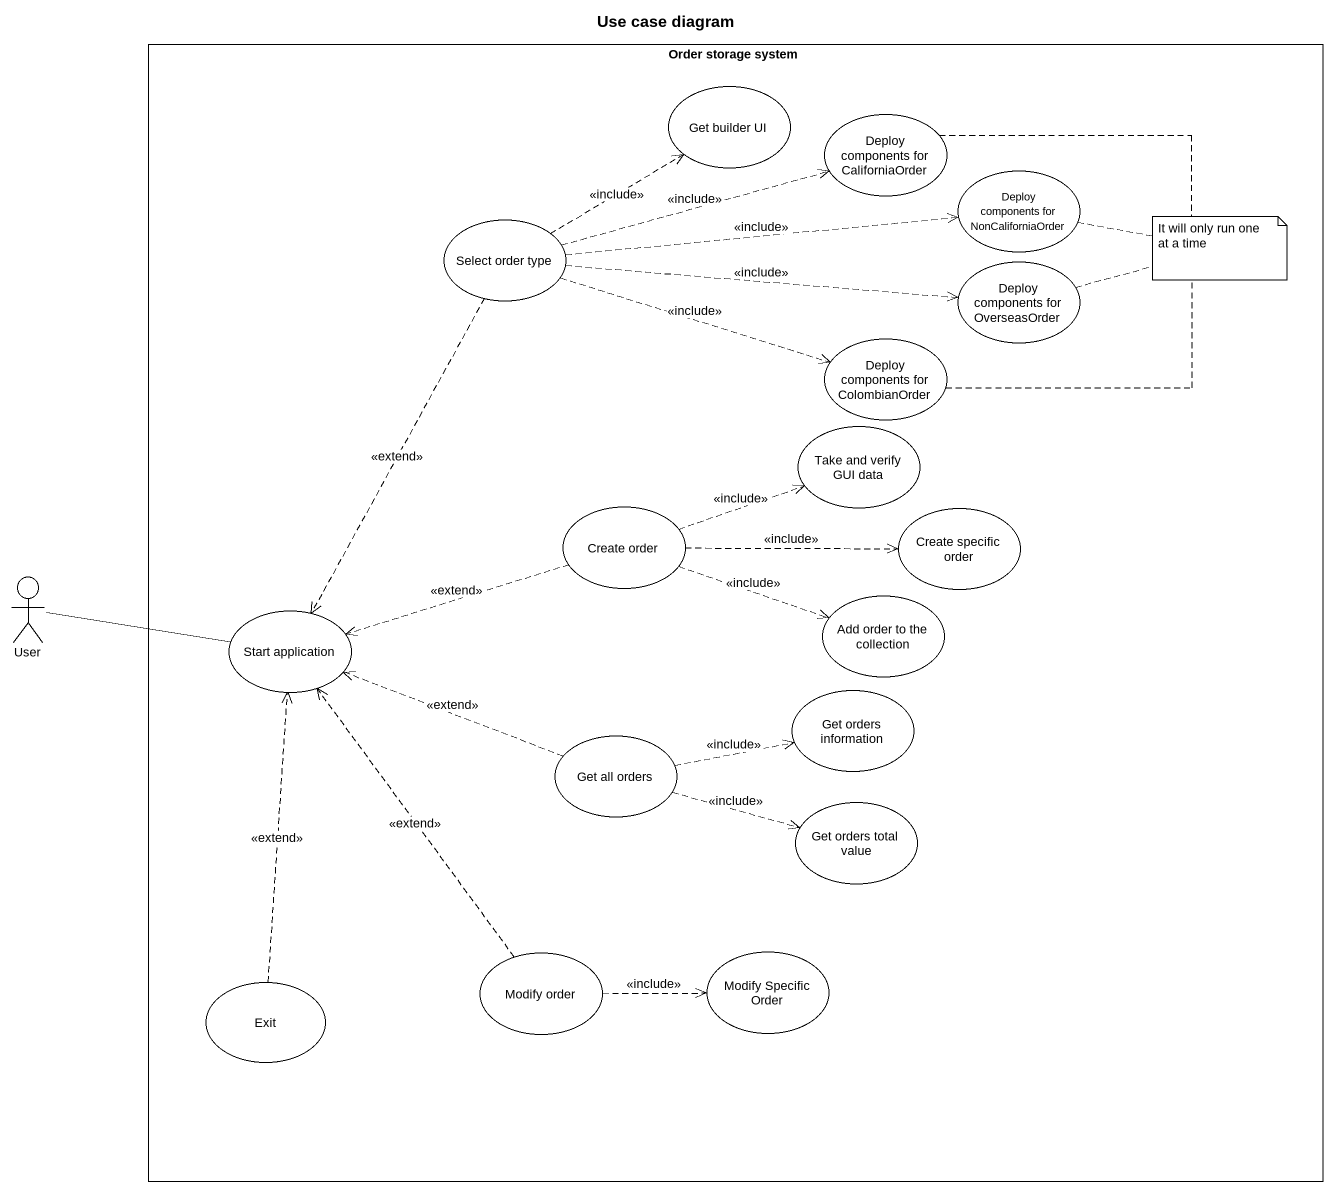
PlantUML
@startuml
title Use case diagram
rectangle "Order storage system" as Order_storage_system {
  usecase "Get builder UI" as Get_builder_UI
  usecase "Deploy components for CaliforniaOrder" as Deploy_components_for
  usecase "Deploy components for NonCaliforniaOrder" as Deploy_components_for_2
  usecase "Select order type" as Select_order_type
  usecase "Deploy components for OverseasOrder" as Deploy_components_for_3
  usecase "Deploy components for ColombianOrder" as Deploy_components_for_4
  usecase "Take and verify GUI data" as Take_and_verify_GUI_data
  usecase "Create order" as Create_order
  usecase "Create specific order" as Create_specific_order
  usecase "Add order to the collection" as Add_order_to_the_collection
  usecase "Start application" as Start_application
  usecase "Get orders information" as Get_orders_information
  usecase "Get all orders" as Get_all_orders
  usecase "Get orders total value" as Get_orders_total_value
  usecase "Modify order" as Modify_order
  usecase "Modify Specific Order" as Modify_Specific_Order
  usecase Exit
}
actor User
Select_order_type .right.> Get_builder_UI : <<include>>
Select_order_type .right.> Deploy_components_for : <<include>>
Select_order_type .right.> Deploy_components_for_2 : <<include>>
Select_order_type .right.> Deploy_components_for_3 : <<include>>
Select_order_type .right.> Deploy_components_for_4 : <<include>>
Select_order_type ..> Start_application : <<extend>>
Create_order .right.> Take_and_verify_GUI_data : <<include>>
Create_order .right.> Create_specific_order : <<include>>
Create_order .right.> Add_order_to_the_collection : <<include>>
Create_order .left.> Start_application : <<extend>>
User -right- Start_application
Get_all_orders .left.> Start_application : <<extend>>
Get_all_orders .right.> Get_orders_information : <<include>>
Get_all_orders .right.> Get_orders_total_value : <<include>>
Modify_order .up.> Start_application : <<extend>>
Modify_order .right.> Modify_Specific_Order : <<include>>
Exit .up.> Start_application : <<extend>>
note as N1
  It will only run one at a time
end note
N1 .. Deploy_components_for
N1 .. Deploy_components_for_2
N1 .. Deploy_components_for_3
N1 .. Deploy_components_for_4
@enduml
